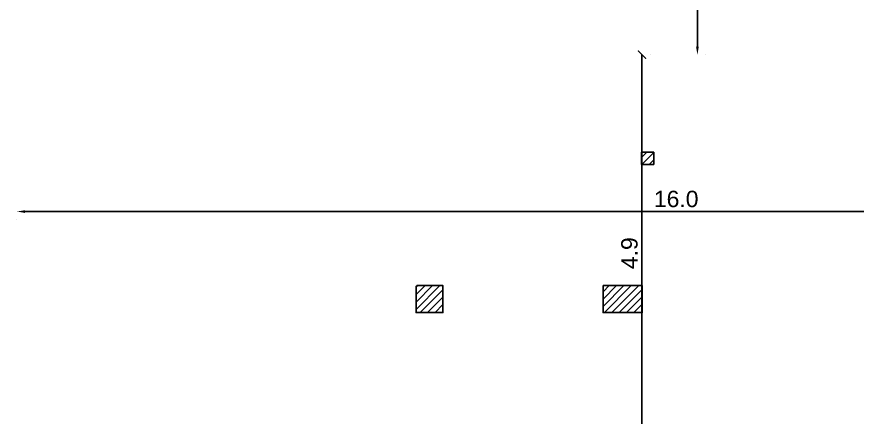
# Model space of a CAD drawing. Header units: metres. Extents: x -155 to -31, y -2 to 38.
# Drawn here: x -55.08 to -44.84, y 18.72 to 23.6 of the extents above; entities that cross this region are included whole.
import ezdxf

# ---------------------------------------------------------------- set-up
doc = ezdxf.new("R2010")
doc.units = ezdxf.units.M
doc.layers.add('DİMENSİONS', color=1, linetype='Continuous', true_color=0xff0000)
doc.layers.add('Layer 03$BODRUM_DUVAR', color=7, linetype='Continuous')
doc.styles.add('Default', font='arial.ttf')
doc.dimstyles.new('Default', dxfattribs={"dimscale": 2, "dimtxt": 0.1, "dimasz": 0.1, "dimexe": 0.05, "dimexo": 0.05, "dimgap": 0.025, "dimtad": 1, "dimtoh": 1, "dimzin": 1, "dimdsep": 46, "dimtxsty": 'Default', "dimcen": 0.05, "dimazin": 1, "dimtfac": 1, "dimtdec": 4, "dimtix": 1, "dimtofl": 0, "dimtmove": 1, "dimatfit": 3, "dimfxl": 0.1, "dimtolj": 1, "dimtzin": 1, "dimarcsym": 0})
pattern_1 = [(45, (-47.935256, 9.92203), (-0.04490128, 0.04490128), [])]

# ---------------------------------------------------------------- blocks, each defined once
blk = doc.blocks.new('_ArchTick')
at = {"color": 0, "linetype": 'ByBlock', "const_width": 0.15}
blk.add_lwpolyline([(-0.5, -0.5), (0.5, 0.5)], dxfattribs=at)
blk = doc.blocks.new('*D42')
at = {"layer": 'Defpoints', "color": 0}
for p in [(-46.785, 28.61), (-46.785, 23.136), (-46.785, 23.136)]:
    blk.add_point(p, dxfattribs=at)
at = {"layer": 'DİMENSİONS', "color": 0, "lineweight": -2}
for p, q in [((-46.785, 28.61), (-46.785, 23.236)), ((-46.685, 28.61), (-46.685, 28.61)), ((-46.685, 23.136), (-46.685, 23.136))]:
    blk.add_line(p, q, dxfattribs=at)
at = {"layer": 'DİMENSİONS', "color": 0}
blk.add_solid([(-46.802, 23.236), (-46.768, 23.236), (-46.785, 23.136)], dxfattribs=at)
at = {"layer": 'DİMENSİONS', "color": 0, "lineweight": -2, "xscale": 0.1, "yscale": 0.1, "zscale": 0.1, "rotation": 90}
blk.add_blockref('_ArchTick', (-46.785, 28.61), dxfattribs=at)
at = {"layer": 'DİMENSİONS', "color": 0, "insert": (-46.937, 25.923), "char_height": 0.2, "attachment_point": 5, "rotation": 90, "style": 'Default'}
blk.add_mtext('\\A1;5.5', dxfattribs=at)
blk = doc.blocks.new('*D45')
at = {"layer": 'Defpoints', "color": 0}
for p in [(-55.084, 21.226), (-55.084, 21.226), (-39.104, 21.226)]:
    blk.add_point(p, dxfattribs=at)
at = {"layer": 'DİMENSİONS', "color": 0, "lineweight": -2}
for p, q in [((-39.104, 21.226), (-54.984, 21.226)), ((-55.084, 21.126), (-55.084, 21.126)), ((-39.104, 21.126), (-39.104, 21.126))]:
    blk.add_line(p, q, dxfattribs=at)
at = {"layer": 'DİMENSİONS', "color": 0}
blk.add_solid([(-54.984, 21.242), (-54.984, 21.209), (-55.084, 21.226)], dxfattribs=at)
at = {"layer": 'DİMENSİONS', "color": 0, "lineweight": -2, "xscale": 0.1, "yscale": 0.1, "zscale": 0.1, "rotation": 360}
blk.add_blockref('_ArchTick', (-39.104, 21.226), dxfattribs=at)
at = {"layer": 'DİMENSİONS', "color": 0, "insert": (-47.044, 21.378), "char_height": 0.2, "attachment_point": 5, "style": 'Default'}
blk.add_mtext('\\A1;16.0', dxfattribs=at)
blk = doc.blocks.new('*D46')
at = {"layer": 'Defpoints', "color": 0}
for p in [(-47.461, 23.136), (-47.461, 18.199), (-47.461, 18.199)]:
    blk.add_point(p, dxfattribs=at)
at = {"layer": 'DİMENSİONS', "color": 0, "lineweight": -2}
for p, q in [((-47.461, 23.136), (-47.461, 18.299)), ((-47.361, 23.136), (-47.361, 23.136)), ((-47.361, 18.199), (-47.361, 18.199))]:
    blk.add_line(p, q, dxfattribs=at)
at = {"layer": 'DİMENSİONS', "color": 0}
blk.add_solid([(-47.478, 18.299), (-47.444, 18.299), (-47.461, 18.199)], dxfattribs=at)
at = {"layer": 'DİMENSİONS', "color": 0, "lineweight": -2, "xscale": 0.1, "yscale": 0.1, "zscale": 0.1, "rotation": 90}
blk.add_blockref('_ArchTick', (-47.461, 23.136), dxfattribs=at)
at = {"layer": 'DİMENSİONS', "color": 0, "insert": (-47.613, 20.718), "char_height": 0.2, "attachment_point": 5, "rotation": 90, "style": 'Default'}
blk.add_mtext('\\A1;4.9', dxfattribs=at)

msp = doc.modelspace()

# ---------------------------------------------------------------- hatches: boundary and pattern name
at = {"layer": 'Layer 03$BODRUM_DUVAR'}
h = msp.add_hatch(dxfattribs=at)
h.set_pattern_fill('ANSI31', scale=0.02, style=0, pattern_type=2)
h.set_pattern_definition(pattern_1)
h.paths.add_polyline_path([(-47.467, 21.799), (-47.317, 21.799), (-47.317, 21.949), (-47.467, 21.949)], flags=0)
h = msp.add_hatch(dxfattribs=at)
h.set_pattern_fill('ANSI31', scale=0.02, style=0, pattern_type=2)
h.set_pattern_definition(pattern_1)
h.paths.add_polyline_path([(-50.207, 20.324), (-49.888, 20.324), (-49.888, 19.996), (-50.216, 19.996), (-50.216, 20.16), (-50.216, 20.225), (-50.216, 20.315), (-50.207, 20.315)], flags=0)
h = msp.add_hatch(dxfattribs=at)
h.set_pattern_fill('ANSI31', scale=0.02, style=0, pattern_type=2)
h.set_pattern_definition(pattern_1)
h.paths.add_polyline_path([(-47.936, 20.324), (-47.936, 19.996), (-47.458, 19.996), (-47.458, 20.324)], flags=0)

# ---------------------------------------------------------------- linework, layer by layer
for points in [[(-47.467, 21.799), (-47.317, 21.799), (-47.317, 21.949), (-47.467, 21.949)], [(-50.207, 20.324), (-49.888, 20.324), (-49.888, 19.996), (-50.216, 19.996), (-50.216, 20.16), (-50.216, 20.225), (-50.216, 20.315), (-50.207, 20.315)], [(-47.936, 20.324), (-47.936, 19.996), (-47.458, 19.996), (-47.458, 20.324)]]:
    msp.add_lwpolyline(points, close=True, dxfattribs=at)

# ---------------------------------------------------------------- dimensions: what is measured, and where the dimension line sits
at = {"layer": 'DİMENSİONS'}
for base, p1, p2, angle, text, picture, middle in [((-46.785, 23.136, 0.555), (-46.785, 28.61, 0.555), (-46.785, 23.136, 0.555), 270, '5.5', '*D42', (-46.937, 25.923, 0.555)), ((-47.461, 18.199, 0.555), (-47.461, 23.136, 0.555), (-47.461, 18.199, 0.555), 270, '4.9', '*D46', (-47.613, 20.718, 0.555)), ((-55.084, 21.226, 0.555), (-39.104, 21.226, 0.555), (-55.084, 21.226, 0.555), 180, '16.0', '*D45', (-47.044, 21.378, 0.555))]:
    dim = msp.add_linear_dim(base=base, p1=p1, p2=p2, angle=angle, text=text, dimstyle='Default', override={"dimscale": 2, "dimasz": 0.05, "dimtih": 0, "dimtoh": 0, "dimdec": 1, "dimlfac": 1, "dimblk1": 'ArchTick', "dimsah": 1}, dxfattribs=at)
    dim.commit()
    dim.dimension.update_dxf_attribs({"geometry": picture, "text_midpoint": middle})

doc.saveas('drawing.dxf')
